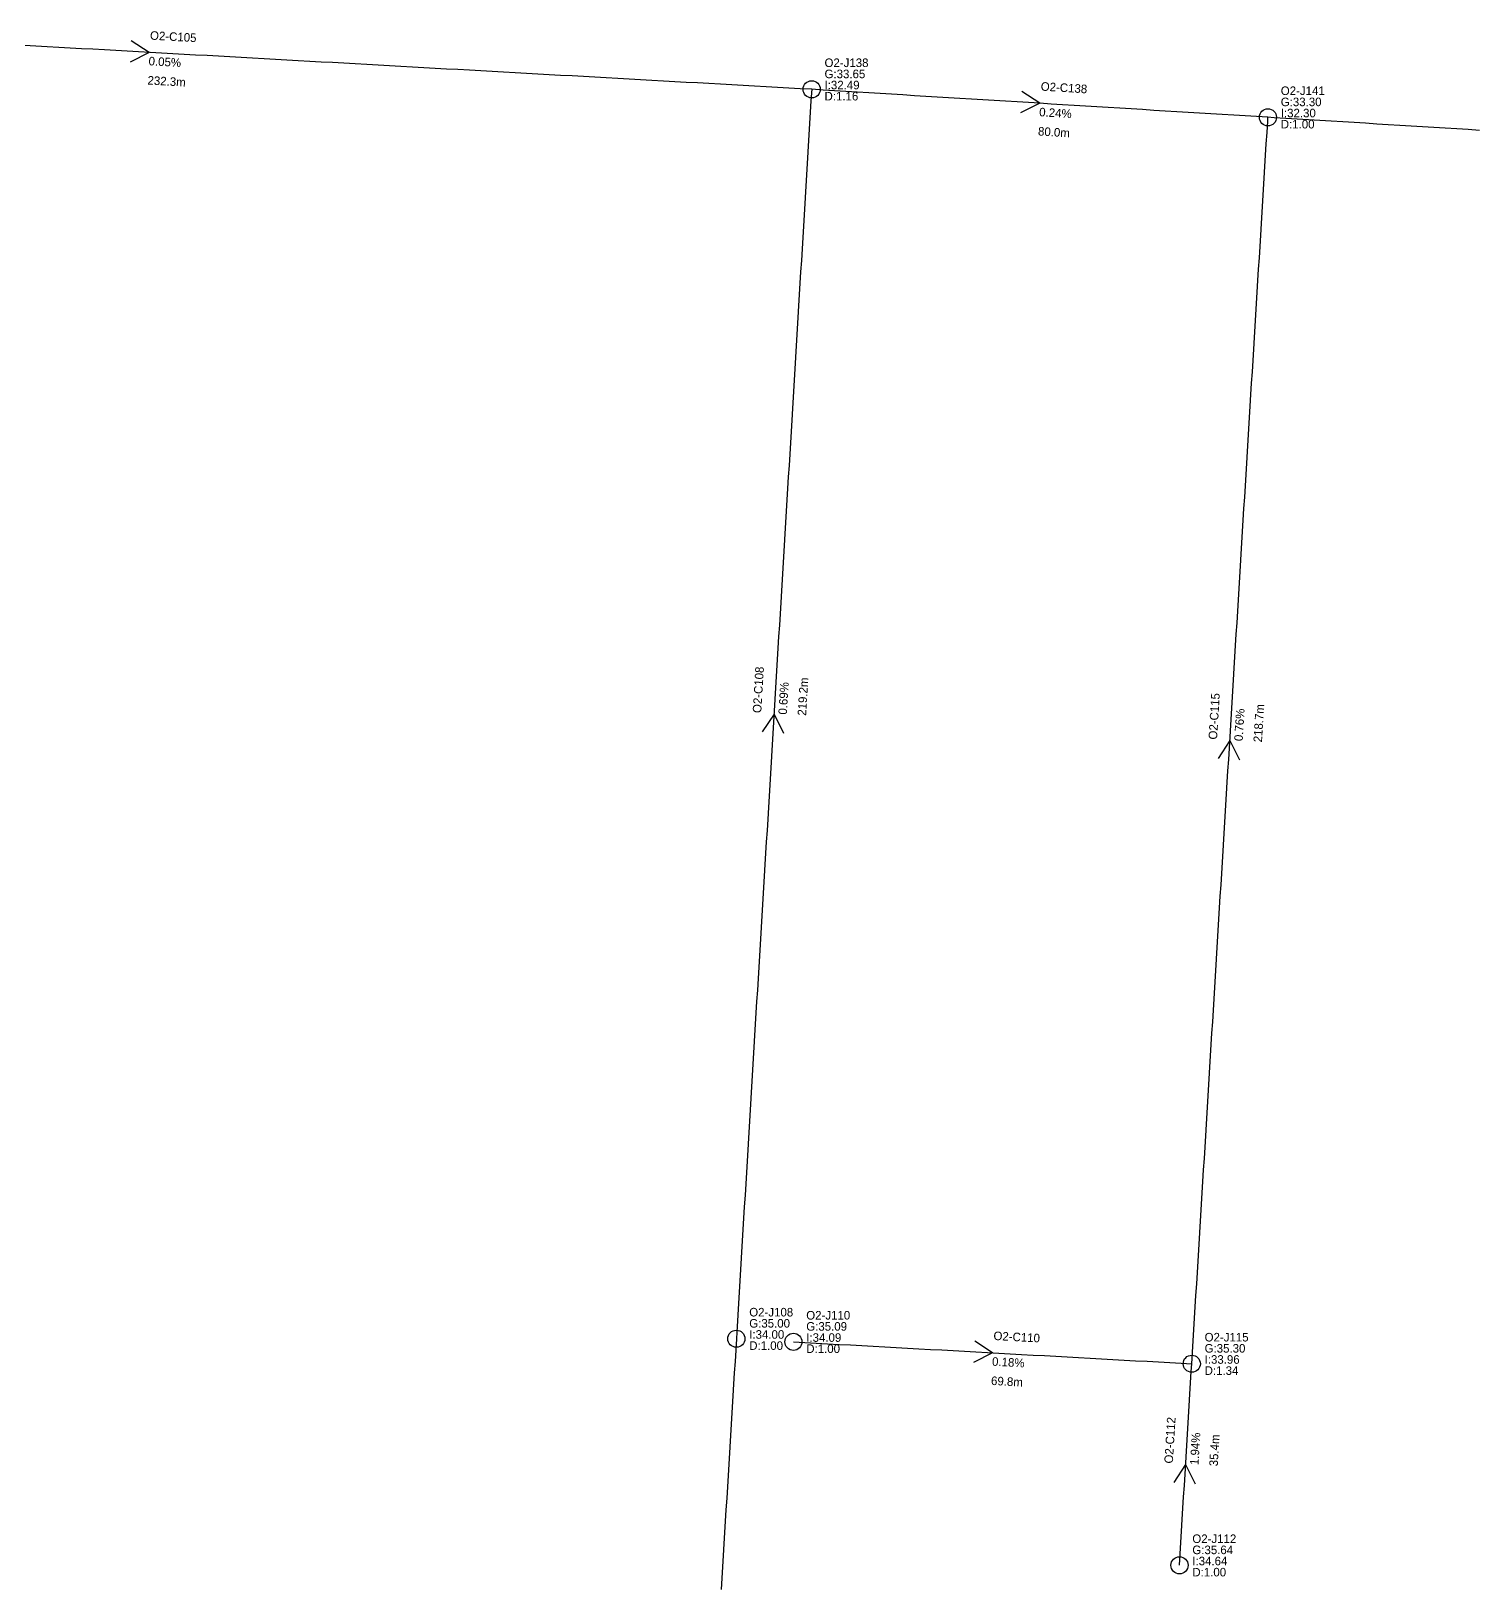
# Model space of a CAD drawing. Header units: metres. Extents: x 607160 to 610559, y 2613470 to 2618337.
# Drawn here: x 607883 to 608135.9, y 2615825.5 to 2616097.4 of the extents above; entities that cross this region are included whole.
import ezdxf

# ---------------------------------------------------------------- set-up
doc = ezdxf.new("R2010")
doc.units = ezdxf.units.M
for name, color, linetype in [('SW-DRAIN-LABELS', 3, 'Continuous'), ('SW-DRAIN-SUB-02', 2, 'Continuous'), ('SW-JUNCTIONS', 7, 'Continuous')]:
    doc.layers.add(name, color=color, linetype=linetype)

msp = doc.modelspace()

# ---------------------------------------------------------------- linework, layer by layer
at = {"layer": 'SW-DRAIN-SUB-02'}
for p, q in [((607903.61, 2616093.69), (607900.48, 2616095.75)), ((607903.61, 2616093.69), (607900.27, 2616092)), ((608059.52, 2616084.78), (608056.39, 2616086.85)), ((608059.52, 2616084.78), (608056.16, 2616083.1)), ((608013, 2615977.85), (608010.93, 2615974.72)), ((608013, 2615977.85), (608014.67, 2615974.49)), ((608092.79, 2615973.21), (608090.72, 2615970.08)), ((608092.79, 2615973.21), (608094.46, 2615969.85)), ((608051.26, 2615866), (608047.91, 2615864.31)), ((608051.26, 2615866), (608048.12, 2615868.05)), ((608085.05, 2615846.44), (608082.98, 2615843.31)), ((608085.05, 2615846.44), (608086.72, 2615843.08))]:
    msp.add_line(p, q, dxfattribs=at)
for points in [[(608019.59, 2616087.23), (608017.59, 2616087.34), (608015.59, 2616087.45), (608013.59, 2616087.56), (608011.6, 2616087.67), (608009.6, 2616087.78), (608007.6, 2616087.9), (608005.61, 2616088.01), (608003.61, 2616088.12), (608001.61, 2616088.23), (607999.62, 2616088.34), (607997.62, 2616088.45), (607995.62, 2616088.56), (607993.63, 2616088.67), (607991.63, 2616088.79), (607989.63, 2616088.9), (607987.64, 2616089.01), (607985.64, 2616089.12), (607983.64, 2616089.23), (607981.64, 2616089.34), (607979.65, 2616089.45), (607977.65, 2616089.57), (607975.65, 2616089.68), (607973.66, 2616089.79), (607971.66, 2616089.9), (607969.66, 2616090.01), (607967.67, 2616090.12), (607965.67, 2616090.23), (607963.67, 2616090.34), (607961.68, 2616090.46), (607959.68, 2616090.57), (607957.68, 2616090.68), (607955.68, 2616090.79), (607953.69, 2616090.9), (607951.69, 2616091.01), (607949.69, 2616091.12), (607947.7, 2616091.24), (607945.7, 2616091.35), (607943.7, 2616091.46), (607941.71, 2616091.57), (607939.71, 2616091.68), (607937.71, 2616091.79), (607935.72, 2616091.9), (607933.72, 2616092.01), (607931.72, 2616092.13), (607929.73, 2616092.24), (607927.73, 2616092.35), (607925.73, 2616092.46), (607923.73, 2616092.57), (607921.74, 2616092.68), (607919.74, 2616092.79), (607917.74, 2616092.9), (607915.75, 2616093.02), (607913.75, 2616093.13), (607911.75, 2616093.24), (607909.76, 2616093.35), (607907.76, 2616093.46), (607905.76, 2616093.57), (607903.77, 2616093.68), (607901.77, 2616093.8), (607899.77, 2616093.91), (607897.77, 2616094.02), (607895.78, 2616094.13), (607893.78, 2616094.24), (607891.78, 2616094.35), (607889.79, 2616094.46), (607887.79, 2616094.57), (607885.79, 2616094.69), (607883.8, 2616094.8), (607881.8, 2616094.91)], [(608019.59, 2616087.23), (608019.47, 2616085.23), (608019.35, 2616083.23), (608019.22, 2616081.24), (608019.1, 2616079.24), (608018.98, 2616077.25), (608018.86, 2616075.25), (608018.74, 2616073.25), (608018.62, 2616071.26), (608018.5, 2616069.26), (608018.38, 2616067.26), (608018.26, 2616065.27), (608018.14, 2616063.27), (608018.02, 2616061.27), (608017.9, 2616059.28), (608017.78, 2616057.28), (608017.66, 2616055.29), (608017.54, 2616053.29), (608017.42, 2616051.29), (608017.3, 2616049.3), (608017.18, 2616047.3), (608017.06, 2616045.3), (608016.94, 2616043.31), (608016.82, 2616041.31), (608016.7, 2616039.31), (608016.58, 2616037.32), (608016.46, 2616035.32), (608016.34, 2616033.32), (608016.22, 2616031.33), (608016.1, 2616029.33), (608015.98, 2616027.34), (608015.86, 2616025.34), (608015.74, 2616023.34), (608015.62, 2616021.35), (608015.5, 2616019.35), (608015.38, 2616017.35), (608015.26, 2616015.36), (608015.14, 2616013.36), (608015.02, 2616011.36), (608014.9, 2616009.37), (608014.78, 2616007.37), (608014.66, 2616005.38), (608014.53, 2616003.38), (608014.41, 2616001.38), (608014.29, 2615999.39), (608014.17, 2615997.39), (608014.05, 2615995.39), (608013.93, 2615993.4), (608013.81, 2615991.4), (608013.69, 2615989.4), (608013.57, 2615987.41), (608013.45, 2615985.41), (608013.33, 2615983.42), (608013.21, 2615981.42), (608013.09, 2615979.42), (608012.97, 2615977.43), (608012.85, 2615975.43), (608012.73, 2615973.43), (608012.61, 2615971.44), (608012.49, 2615969.44), (608012.37, 2615967.44), (608012.25, 2615965.45), (608012.13, 2615963.45), (608012.01, 2615961.46), (608011.89, 2615959.46), (608011.77, 2615957.46), (608011.65, 2615955.47), (608011.53, 2615953.47), (608011.41, 2615951.47), (608011.29, 2615949.48), (608011.17, 2615947.48), (608011.05, 2615945.48), (608010.93, 2615943.49), (608010.81, 2615941.49), (608010.69, 2615939.5), (608010.57, 2615937.5), (608010.45, 2615935.5), (608010.33, 2615933.51), (608010.21, 2615931.51), (608010.09, 2615929.51), (608009.96, 2615927.52), (608009.84, 2615925.52), (608009.72, 2615923.52), (608009.6, 2615921.53), (608009.48, 2615919.53), (608009.36, 2615917.53), (608009.24, 2615915.54), (608009.12, 2615913.54), (608009, 2615911.55), (608008.88, 2615909.55), (608008.76, 2615907.55), (608008.64, 2615905.56), (608008.52, 2615903.56), (608008.4, 2615901.56), (608008.28, 2615899.57), (608008.16, 2615897.57), (608008.04, 2615895.57), (608007.92, 2615893.58), (608007.8, 2615891.58), (608007.68, 2615889.59), (608007.56, 2615887.59), (608007.44, 2615885.59), (608007.32, 2615883.6), (608007.2, 2615881.6), (608007.08, 2615879.6), (608006.96, 2615877.61), (608006.84, 2615875.61), (608006.72, 2615873.61), (608006.6, 2615871.62), (608006.48, 2615869.62), (608006.41, 2615868.46)], [(608099.45, 2616082.33), (608097.45, 2616082.45), (608095.45, 2616082.57), (608093.46, 2616082.7), (608091.46, 2616082.82), (608089.47, 2616082.94), (608087.47, 2616083.06), (608085.47, 2616083.19), (608083.48, 2616083.31), (608081.48, 2616083.43), (608079.49, 2616083.55), (608077.49, 2616083.67), (608075.49, 2616083.8), (608073.5, 2616083.92), (608071.5, 2616084.04), (608069.5, 2616084.16), (608067.51, 2616084.29), (608065.51, 2616084.41), (608063.52, 2616084.53), (608061.52, 2616084.65), (608059.52, 2616084.78), (608057.53, 2616084.9), (608055.53, 2616085.02), (608053.53, 2616085.14), (608051.54, 2616085.27), (608049.54, 2616085.39), (608047.55, 2616085.51), (608045.55, 2616085.63), (608043.55, 2616085.76), (608041.56, 2616085.88), (608039.56, 2616086), (608037.56, 2616086.12), (608035.57, 2616086.25), (608033.57, 2616086.37), (608031.58, 2616086.49), (608029.58, 2616086.61), (608027.58, 2616086.74), (608025.59, 2616086.86), (608023.59, 2616086.98), (608021.59, 2616087.1), (608019.59, 2616087.23)], [(608086.12, 2615864.08), (608086.25, 2615866.08), (608086.37, 2615868.08), (608086.49, 2615870.07), (608086.61, 2615872.07), (608086.73, 2615874.07), (608086.86, 2615876.06), (608086.98, 2615878.06), (608087.1, 2615880.05), (608087.22, 2615882.05), (608087.34, 2615884.05), (608087.46, 2615886.04), (608087.59, 2615888.04), (608087.71, 2615890.04), (608087.83, 2615892.03), (608087.95, 2615894.03), (608088.07, 2615896.02), (608088.2, 2615898.02), (608088.32, 2615900.02), (608088.44, 2615902.01), (608088.56, 2615904.01), (608088.68, 2615906.01), (608088.81, 2615908), (608088.93, 2615910), (608089.05, 2615911.99), (608089.17, 2615913.99), (608089.29, 2615915.99), (608089.41, 2615917.98), (608089.54, 2615919.98), (608089.66, 2615921.98), (608089.78, 2615923.97), (608089.9, 2615925.97), (608090.02, 2615927.96), (608090.15, 2615929.96), (608090.27, 2615931.96), (608090.39, 2615933.95), (608090.51, 2615935.95), (608090.63, 2615937.95), (608090.76, 2615939.94), (608090.88, 2615941.94), (608091, 2615943.94), (608091.12, 2615945.93), (608091.24, 2615947.93), (608091.36, 2615949.92), (608091.49, 2615951.92), (608091.61, 2615953.92), (608091.73, 2615955.91), (608091.85, 2615957.91), (608091.97, 2615959.91), (608092.1, 2615961.9), (608092.22, 2615963.9), (608092.34, 2615965.89), (608092.46, 2615967.89), (608092.58, 2615969.89), (608092.71, 2615971.88), (608092.83, 2615973.88), (608092.95, 2615975.88), (608093.07, 2615977.87), (608093.19, 2615979.87), (608093.31, 2615981.86), (608093.44, 2615983.86), (608093.56, 2615985.86), (608093.68, 2615987.85), (608093.8, 2615989.85), (608093.92, 2615991.85), (608094.05, 2615993.84), (608094.17, 2615995.84), (608094.29, 2615997.83), (608094.41, 2615999.83), (608094.53, 2616001.83), (608094.65, 2616003.82), (608094.78, 2616005.82), (608094.9, 2616007.82), (608095.02, 2616009.81), (608095.14, 2616011.81), (608095.26, 2616013.81), (608095.39, 2616015.8), (608095.51, 2616017.8), (608095.63, 2616019.79), (608095.75, 2616021.79), (608095.87, 2616023.79), (608096, 2616025.78), (608096.12, 2616027.78), (608096.24, 2616029.78), (608096.36, 2616031.77), (608096.48, 2616033.77), (608096.6, 2616035.76), (608096.73, 2616037.76), (608096.85, 2616039.76), (608096.97, 2616041.75), (608097.09, 2616043.75), (608097.21, 2616045.75), (608097.34, 2616047.74), (608097.46, 2616049.74), (608097.58, 2616051.73), (608097.7, 2616053.73), (608097.82, 2616055.73), (608097.95, 2616057.72), (608098.07, 2616059.72), (608098.19, 2616061.72), (608098.31, 2616063.71), (608098.43, 2616065.71), (608098.55, 2616067.7), (608098.68, 2616069.7), (608098.8, 2616071.7), (608098.92, 2616073.69), (608099.04, 2616075.69), (608099.16, 2616077.69), (608099.29, 2616079.68), (608099.41, 2616081.68), (608099.45, 2616082.33)], [(608136.49, 2616080.05), (608134.5, 2616080.17), (608132.5, 2616080.29), (608130.5, 2616080.42), (608128.51, 2616080.54), (608126.51, 2616080.66), (608124.51, 2616080.79), (608122.52, 2616080.91), (608120.52, 2616081.03), (608118.53, 2616081.15), (608116.53, 2616081.28), (608114.53, 2616081.4), (608112.54, 2616081.52), (608110.54, 2616081.65), (608108.55, 2616081.77), (608106.55, 2616081.89), (608104.55, 2616082.01), (608102.56, 2616082.14), (608100.56, 2616082.26), (608099.45, 2616082.33)], [(608006.41, 2615868.46), (608006.29, 2615866.47), (608006.17, 2615864.47), (608006.04, 2615862.48), (608005.92, 2615860.48), (608005.8, 2615858.48), (608005.68, 2615856.49), (608005.56, 2615854.49), (608005.44, 2615852.49), (608005.32, 2615850.5), (608005.2, 2615848.5), (608005.08, 2615846.5), (608004.96, 2615844.51), (608004.83, 2615842.51), (608004.71, 2615840.52), (608004.59, 2615838.52), (608004.47, 2615836.52), (608004.35, 2615834.53), (608004.23, 2615832.53), (608004.11, 2615830.53), (608003.99, 2615828.54), (608003.87, 2615826.54), (608003.75, 2615824.54)], [(608016.39, 2615867.92), (608016.39, 2615867.92), (608018.39, 2615867.81), (608020.39, 2615867.7), (608022.38, 2615867.59), (608024.38, 2615867.48), (608026.38, 2615867.37), (608028.37, 2615867.26), (608030.37, 2615867.15), (608032.37, 2615867.04), (608034.37, 2615866.93), (608036.36, 2615866.82), (608038.36, 2615866.71), (608040.36, 2615866.6), (608042.35, 2615866.49), (608044.35, 2615866.38), (608046.35, 2615866.27), (608048.34, 2615866.16), (608050.34, 2615866.05), (608052.34, 2615865.94), (608054.34, 2615865.83), (608056.33, 2615865.72), (608058.33, 2615865.61), (608060.33, 2615865.5), (608062.32, 2615865.39), (608064.32, 2615865.28), (608066.32, 2615865.17), (608068.31, 2615865.06), (608070.31, 2615864.95), (608072.31, 2615864.84), (608074.31, 2615864.73), (608076.3, 2615864.62), (608078.3, 2615864.51), (608080.3, 2615864.4), (608082.29, 2615864.29), (608084.29, 2615864.18), (608086.12, 2615864.08)], [(608083.97, 2615828.79), (608084.09, 2615830.79), (608084.21, 2615832.78), (608084.33, 2615834.78), (608084.46, 2615836.78), (608084.58, 2615838.77), (608084.7, 2615840.77), (608084.82, 2615842.76), (608084.94, 2615844.76), (608085.07, 2615846.76), (608085.19, 2615848.75), (608085.31, 2615850.75), (608085.43, 2615852.75), (608085.55, 2615854.74), (608085.68, 2615856.74), (608085.8, 2615858.73), (608085.92, 2615860.73), (608086.04, 2615862.73), (608086.12, 2615864.08)]]:
    msp.add_lwpolyline(points, dxfattribs=at)
at = {"layer": 'SW-JUNCTIONS'}
for centre in [(608019.59, 2616087.23), (608099.45, 2616082.33), (608006.41, 2615868.46), (608016.39, 2615867.92), (608086.12, 2615864.08), (608083.97, 2615828.79)]:
    msp.add_circle(centre, 1.5, dxfattribs=at)

# ---------------------------------------------------------------- texts
at = {"layer": 'SW-DRAIN-LABELS', "color": 3}
for s, rotation, p in [('O2-C105', -3.191, (607903.74, 2616095.94)), ('O2-C138', -3.5107, (608059.65, 2616087.02)), ('O2-C108', 86.5528, (608010.75, 2615977.98)), ('O2-C115', 86.5065, (608090.54, 2615973.34)), ('O2-C110', -3.1452, (608051.38, 2615868.25)), ('O2-C112', 86.5054, (608082.8, 2615846.57))]:
    msp.add_text(s, height=1.5, rotation=rotation, dxfattribs=at).set_placement(p)
at = {"layer": 'SW-DRAIN-LABELS', "color": 2}
for s, rotation, p in [('0.05%', -3.191, (607903.49, 2616091.45)), ('232.3m', -3.191, (607903.3, 2616088.08)), ('0.24%', -3.5107, (608059.38, 2616082.53)), ('80.0m', -3.5107, (608059.17, 2616079.16)), ('0.69%', 86.5528, (608015.24, 2615977.71)), ('219.2m', 86.5528, (608018.61, 2615977.51)), ('0.76%', 86.5065, (608095.03, 2615973.07)), ('218.7m', 86.5065, (608098.4, 2615972.86)), ('0.18%', -3.1452, (608051.13, 2615863.75)), ('69.8m', -3.1452, (608050.95, 2615860.38)), ('1.94%', 86.5054, (608087.29, 2615846.3)), ('35.4m', 86.5054, (608090.66, 2615846.09))]:
    msp.add_text(s, height=1.5, rotation=rotation, dxfattribs=at).set_placement(p)
at = {"layer": 'SW-DRAIN-LABELS', "color": 7}
for s, p in [('O2-J138', (608021.84, 2616091.13)), ('G:33.65', (608021.84, 2616089.18)), ('O2-J141', (608101.7, 2616086.23)), ('G:33.30', (608101.7, 2616084.28)), ('O2-J108', (608008.66, 2615872.36)), ('G:35.00', (608008.66, 2615870.41)), ('O2-J110', (608018.64, 2615871.82)), ('G:35.09', (608018.64, 2615869.87)), ('O2-J115', (608088.37, 2615867.98)), ('G:35.30', (608088.37, 2615866.03)), ('O2-J112', (608086.22, 2615832.69)), ('G:35.64', (608086.22, 2615830.74))]:
    msp.add_text(s, height=1.5, dxfattribs=at).set_placement(p)
at = {"layer": 'SW-DRAIN-LABELS', "color": 6}
for s, p in [('D:1.16', (608021.84, 2616085.28)), ('D:1.00', (608101.7, 2616080.38)), ('D:1.00', (608008.66, 2615866.51)), ('D:1.00', (608018.64, 2615865.97)), ('D:1.34', (608088.37, 2615862.13)), ('D:1.00', (608086.22, 2615826.84))]:
    msp.add_text(s, height=1.5, dxfattribs=at).set_placement(p)
at = {"layer": 'SW-DRAIN-LABELS', "color": 4}
for s, p in [('I:32.49', (608021.84, 2616087.23)), ('I:32.30', (608101.7, 2616082.33)), ('I:34.00', (608008.66, 2615868.46)), ('I:34.09', (608018.64, 2615867.92)), ('I:33.96', (608088.37, 2615864.08)), ('I:34.64', (608086.22, 2615828.79))]:
    msp.add_text(s, height=1.5, dxfattribs=at).set_placement(p)

doc.saveas('drawing.dxf')
